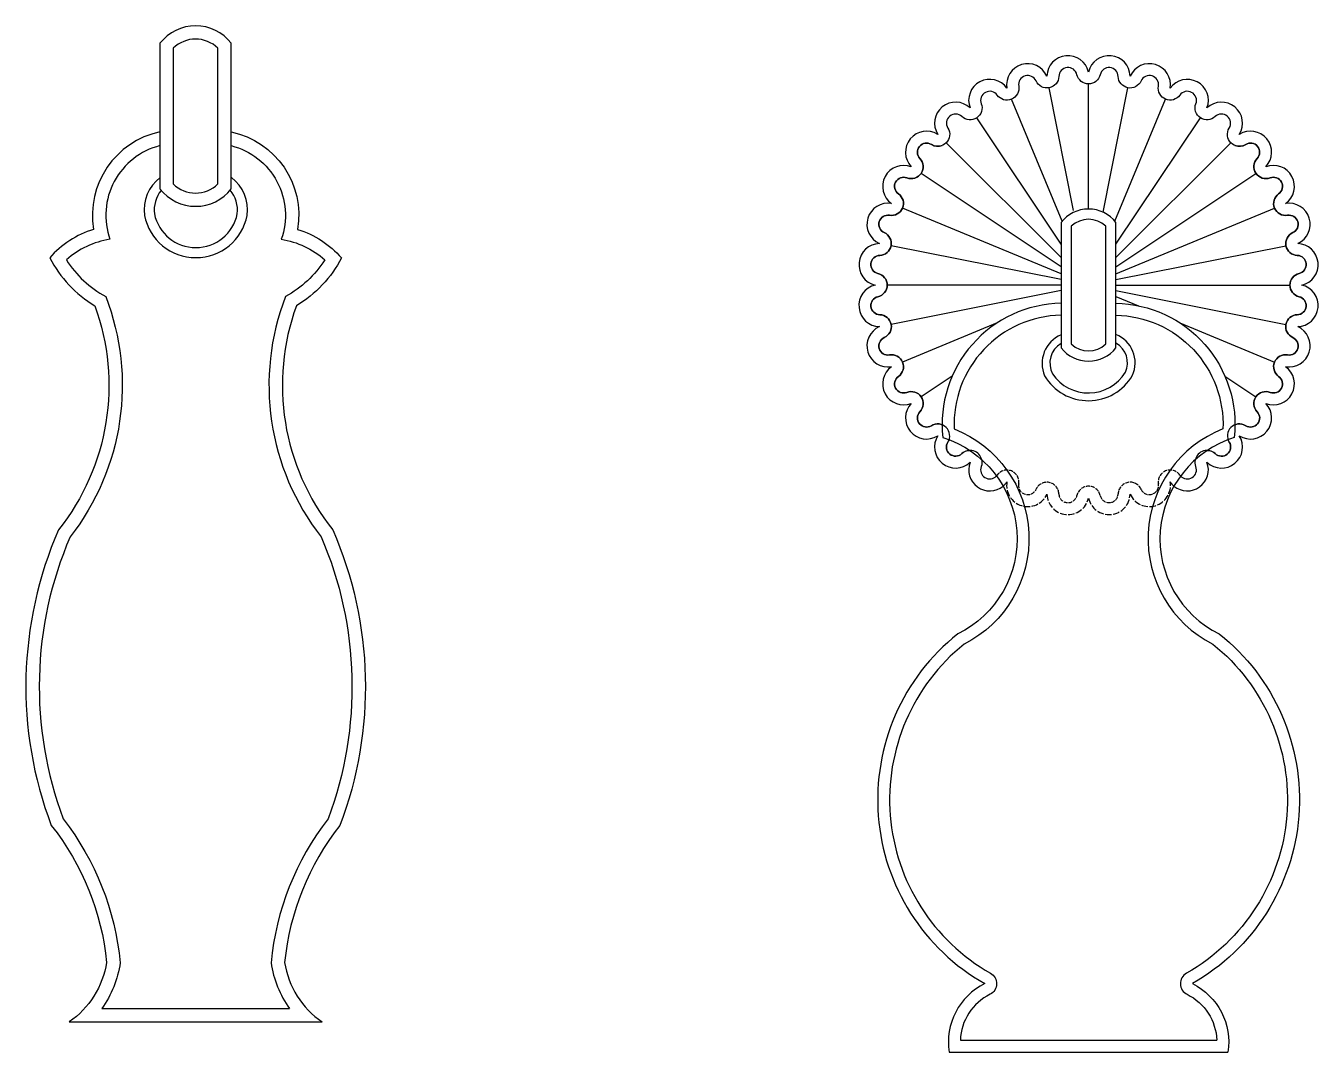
# Model space of a CAD drawing. Header units: millimetres. Extents: x -159346 to -157016, y -80163 to -78851.
# Drawn here: x -158894.5 to -158656.3, y -79978.1 to -79788.8 of the extents above; entities that cross this region are included whole.
import ezdxf

# ---------------------------------------------------------------- set-up
doc = ezdxf.new("R2010")
doc.units = ezdxf.units.MM
doc.header["$LTSCALE"] = 2
doc.header["$MEASUREMENT"] = 0
doc.linetypes.add('ACAD_ISO02W100', pattern=[15, 12, -3])
doc.layers.add('3', color=3, linetype='CONTINUOUS')
doc.layers.add('4', color=4, linetype='CONTINUOUS')

msp = doc.modelspace()

# ---------------------------------------------------------------- linework, layer by layer
at = {"layer": '3', "color": 0}
for p, q in [((-158698.65, -79822.6), (-158698.65, -79799.53)), ((-158701.39, -79822.87), (-158705.89, -79800.24)), ((-158695.97, -79823.19), (-158691.41, -79800.24)), ((-158703.53, -79824.86), (-158712.85, -79802.35)), ((-158693.77, -79824.86), (-158684.45, -79802.35)), ((-158703.71, -79829.06), (-158719.26, -79805.78)), ((-158693.59, -79829.06), (-158678.03, -79805.78)), ((-158703.71, -79831.57), (-158724.89, -79810.39)), ((-158693.59, -79831.57), (-158672.41, -79810.39)), ((-158703.71, -79833.25), (-158729.5, -79816.02)), ((-158693.59, -79833.25), (-158667.79, -79816.02)), ((-158703.71, -79834.54), (-158732.93, -79822.43)), ((-158693.59, -79834.54), (-158664.36, -79822.43)), ((-158703.71, -79835.63), (-158735.04, -79829.39)), ((-158693.59, -79835.63), (-158662.25, -79829.39)), ((-158703.71, -79836.63), (-158735.76, -79836.63)), ((-158703.71, -79837.64), (-158735.04, -79843.87)), ((-158693.59, -79836.63), (-158661.54, -79836.63)), ((-158693.59, -79837.64), (-158662.25, -79843.87)), ((-158693.59, -79838.73), (-158689.43, -79840.45)), ((-158715.51, -79843.62), (-158732.93, -79850.84)), ((-158681.79, -79843.62), (-158664.36, -79850.84)), ((-158723.79, -79853.43), (-158729.5, -79857.25)), ((-158673.5, -79853.43), (-158667.79, -79857.25)), ((-158880.57, -79970.08), (-158845.93, -79970.08)), ((-158722.28, -79975.92), (-158675.01, -79975.92))]:
    msp.add_line(p, q, dxfattribs=at)
for points in [[(-158867.38, -79792.95), (-158867.38, -79817.96, 0.411004), (-158859.13, -79817.96), (-158859.13, -79792.95, 0.411004)], [(-158701.82, -79825.79), (-158701.82, -79847.48, 0.411004), (-158695.47, -79847.48), (-158695.47, -79825.79, 0.411004)]]:
    msp.add_lwpolyline(points, format="xyb", close=True, dxfattribs=at)
for points in [[(-158671.65, -79862.38, -0.237956), (-158669.68, -79862.57, 0.880997), (-158667.56, -79859.98, -0.79736), (-158665.18, -79856.42, 0.880997), (-158663.6, -79853.47, -0.79736), (-158661.96, -79849.51, 0.880997), (-158660.99, -79846.31, -0.79736), (-158660.16, -79842.1, 0.880997), (-158659.83, -79838.78, -0.79736), (-158659.83, -79834.49, 0.880997), (-158660.16, -79831.16, -0.79736), (-158660.99, -79826.96, 0.880997), (-158661.96, -79823.76, -0.79736), (-158663.6, -79819.8, 0.880997), (-158665.18, -79816.85, -0.79736), (-158667.56, -79813.28, 0.880997), (-158669.68, -79810.7, -0.79736), (-158672.71, -79807.67, 0.880997), (-158675.3, -79805.55, -0.79736), (-158678.86, -79803.17, 0.880997), (-158681.81, -79801.59, -0.79736), (-158685.77, -79799.95, 0.880997), (-158688.97, -79798.98, -0.79736), (-158693.18, -79798.14, 0.880997), (-158696.5, -79797.82, -0.79736), (-158700.79, -79797.82, 0.880997), (-158704.12, -79798.14, -0.79736), (-158708.32, -79798.98, 0.880997), (-158711.52, -79799.95, -0.79736), (-158715.48, -79801.59, 0.880997), (-158718.43, -79803.17, -0.79736), (-158722, -79805.55, 0.880997), (-158724.58, -79807.67, -0.79736), (-158727.61, -79810.7, 0.880997), (-158729.73, -79813.28, -0.79736), (-158732.12, -79816.85, 0.880997), (-158733.69, -79819.8, -0.79736), (-158735.33, -79823.76, 0.880997), (-158736.3, -79826.96, -0.79736), (-158737.14, -79831.16, 0.880997), (-158737.47, -79834.49, -0.79736), (-158737.47, -79838.78, 0.880997), (-158737.14, -79842.1, -0.79736), (-158736.3, -79846.31, 0.880997), (-158735.33, -79849.51, -0.79736), (-158733.69, -79853.47, 0.880997), (-158732.12, -79856.42, -0.79736), (-158729.73, -79859.98, 0.880997), (-158727.61, -79862.57, -0.237956), (-158725.64, -79862.38)], [(-158869.82, -79810.91, 0.441743), (-158879.04, -79828.19, 0.147819), (-158887.07, -79831.99, 0.124989), (-158879.83, -79838.74, -0.263901), (-158886.38, -79883.05, 0.193342), (-158887.67, -79935.08, -0.142251), (-158877.16, -79961.63, -0.121316), (-158880.57, -79970.08)], [(-158856.68, -79810.91, -0.441743), (-158847.47, -79828.19, -0.147819), (-158839.43, -79831.99, -0.124989), (-158846.67, -79838.74, 0.263901), (-158840.12, -79883.05, -0.193342), (-158838.84, -79935.08, 0.142251), (-158849.34, -79961.63, 0.121316), (-158845.93, -79970.08)], [(-158718.34, -79868.84, 0.581381), (-158722, -79867.72, -0.880997), (-158724.58, -79865.6, 0.79736), (-158727.61, -79862.57, -0.880997), (-158729.73, -79859.98, 0.79736), (-158732.12, -79856.42, -0.880997), (-158733.69, -79853.47, 0.79736), (-158735.33, -79849.51, -0.880997), (-158736.3, -79846.31, 0.79736), (-158737.14, -79842.1, -0.880997), (-158737.47, -79838.78, 0.79736), (-158737.47, -79834.49, -0.880997), (-158737.14, -79831.16, 0.79736), (-158736.3, -79826.96, -0.880997), (-158735.33, -79823.76, 0.79736), (-158733.69, -79819.8, -0.880997), (-158732.12, -79816.85, 0.79736), (-158729.73, -79813.28, -0.880997), (-158727.61, -79810.7, 0.237956), (-158725.64, -79810.89)], [(-158671.65, -79810.89, 0.237956), (-158669.68, -79810.7, -0.880997), (-158667.56, -79813.28, 0.79736), (-158665.18, -79816.85, -0.880997), (-158663.6, -79819.8, 0.79736), (-158661.96, -79823.76, -0.880997), (-158660.99, -79826.96, 0.79736), (-158660.16, -79831.16, -0.880997), (-158659.83, -79834.49, 0.79736), (-158659.83, -79838.78, -0.880997), (-158660.16, -79842.1, 0.79736), (-158660.99, -79846.31, -0.880997), (-158661.96, -79849.51, 0.79736), (-158663.6, -79853.47, -0.880997), (-158665.18, -79856.42, 0.79736), (-158667.56, -79859.98, -0.880997), (-158669.68, -79862.57, 0.79736), (-158672.71, -79865.6, -0.880997), (-158675.3, -79867.72, 0.581381), (-158678.95, -79868.84, 0.581381)], [(-158869.6, -79819.16, 0.199137), (-158870.85, -79823.49, 0.814488), (-158855.57, -79823.49, 0.20211), (-158856.86, -79819.11, 0.20211)], [(-158703.71, -79842.18, 0.419784), (-158723.42, -79863.16, -0.647615), (-158721.57, -79902.85, 0.52919), (-158716.7, -79963.56, -0.601315), (-158716.81, -79967.45, 0.276192), (-158722.28, -79975.92, 0.276192)], [(-158693.59, -79842.18, -0.419784), (-158673.87, -79863.16, 0.647615), (-158675.73, -79902.85, -0.52919), (-158680.59, -79963.56, 0.601315), (-158680.48, -79967.45, -0.276192), (-158675.01, -79975.92, -0.276192)], [(-158703.71, -79847.39, 0.401271), (-158705.27, -79853.01, 0.546863), (-158691.86, -79852.71, 0.391637), (-158693.59, -79847.35, 0.20211)], [(-158724.37, -79865.15, -0.056578), (-158724.58, -79865.6, 0.880997), (-158722, -79867.72, -0.183136), (-158720.56, -79867.12, -0.183136)], [(-158676.74, -79867.12, -0.183136), (-158675.3, -79867.72, 0.880997), (-158672.71, -79865.6, -0.056578), (-158672.93, -79865.15)], [(-158718.34, -79868.84, -0.14757), (-158718.43, -79870.1, 0.827888), (-158715.61, -79871.84, 0.827888)], [(-158681.68, -79871.84, 0.827888), (-158678.86, -79870.1, -0.14757), (-158678.95, -79868.84, -0.14757)]]:
    msp.add_lwpolyline(points, format="xyb", dxfattribs=at)
at = {"layer": '3', "color": 0, "linetype": 'ACAD_ISO02W100', "ltscale": 0.03}
msp.add_lwpolyline([(-158681.68, -79871.84, -0.03071), (-158681.81, -79871.68, 0.79736), (-158685.77, -79873.32, -0.880997), (-158688.97, -79874.29, 0.79736), (-158693.18, -79875.13, -0.880997), (-158696.5, -79875.45, 0.79736), (-158700.79, -79875.45, -0.880997), (-158704.12, -79875.13, 0.79736), (-158708.32, -79874.29, -0.880997), (-158711.52, -79873.32, 0.79736), (-158715.48, -79871.68, -0.03071), (-158715.61, -79871.84)], format="xyb", dxfattribs=at)
at = {"layer": '3', "color": 0, "linetype": 'ACAD_ISO02W100', "ltscale": 0.05}
msp.add_lwpolyline([(-158682.9, -79873.71, -0.067097), (-158683.6, -79872.95, -0.880997), (-158690.98, -79875.19, -0.880997), (-158698.65, -79875.94, -0.880997), (-158706.32, -79875.19, -0.880997), (-158713.69, -79872.95, -0.067097), (-158714.4, -79873.71)], format="xyb", dxfattribs=at)
at = {"layer": '4', "color": 0}
for p, q in [((-158886.57, -79972.55), (-158839.93, -79972.55)), ((-158724.34, -79978.12), (-158672.95, -79978.12))]:
    msp.add_line(p, q, dxfattribs=at)
for points in [[(-158869.82, -79792.03), (-158869.82, -79818.88, 0.490324), (-158856.68, -79818.88), (-158856.68, -79792.03, 0.490324)], [(-158703.71, -79825.08), (-158703.71, -79848.19, 0.490324), (-158693.59, -79848.19), (-158693.59, -79825.08, 0.490324)]]:
    msp.add_lwpolyline(points, format="xyb", close=True, dxfattribs=at)
for points in [[(-158682.9, -79873.71, 0.768474), (-158676.81, -79869.32, 0.880997), (-158670.85, -79864.43, 0.880997), (-158665.96, -79858.47, 0.880997), (-158662.33, -79851.68, 0.880997), (-158660.09, -79844.3, 0.880997), (-158659.34, -79836.63, 0.880997), (-158660.09, -79828.97, 0.880997), (-158662.33, -79821.59, 0.880997), (-158665.96, -79814.8, 0.880997), (-158670.85, -79808.84, 0.880997), (-158676.81, -79803.95, 0.880997), (-158683.6, -79800.32, 0.880997), (-158690.98, -79798.08, 0.880997), (-158698.65, -79797.33, 0.880997), (-158706.32, -79798.08, 0.880997), (-158713.69, -79800.32, 0.880997), (-158720.49, -79803.95, 0.880997), (-158726.44, -79808.84, 0.880997), (-158731.33, -79814.8, 0.880997), (-158734.96, -79821.59, 0.880997), (-158737.2, -79828.97, 0.880997), (-158737.96, -79836.63, 0.880997), (-158737.2, -79844.3, 0.880997), (-158734.96, -79851.68, 0.880997), (-158731.33, -79858.47, 0.880997), (-158726.44, -79864.43, 0.880997), (-158720.49, -79869.32, 0.768474), (-158714.4, -79873.71)], [(-158869.82, -79808.37, 0.4018), (-158882.06, -79826.35, 0.137851), (-158890.15, -79831.6, 0.136895), (-158881.83, -79840.44, -0.260475), (-158888.52, -79881.77, 0.19589), (-158889.85, -79936.31, -0.142604), (-158879.65, -79961.56, -0.203922), (-158886.57, -79972.55)], [(-158856.68, -79808.37, -0.4018), (-158844.44, -79826.35, -0.137851), (-158836.35, -79831.6, -0.136895), (-158844.67, -79840.44, 0.260475), (-158837.98, -79881.77, -0.19589), (-158836.66, -79936.31, 0.142604), (-158846.85, -79961.56, 0.203922), (-158839.93, -79972.55)], [(-158869.79, -79816.76, 0.262248), (-158872.68, -79823.78, 0.821747), (-158853.74, -79823.78, 0.262248), (-158856.62, -79816.76)], [(-158703.71, -79839.98, 0.440408), (-158725.51, -79864.75, -0.676658), (-158722.76, -79900.98, 0.531163), (-158717.79, -79965.48, 0.327999), (-158724.34, -79978.12)], [(-158693.59, -79839.98, -0.440408), (-158671.78, -79864.75, 0.676658), (-158674.54, -79900.98, -0.531163), (-158679.51, -79965.48, -0.327999), (-158672.95, -79978.12)], [(-158703.71, -79845.78, 0.413967), (-158706.74, -79853.38, 0.572625), (-158690.55, -79853.26, 0.426261), (-158693.59, -79845.75)]]:
    msp.add_lwpolyline(points, format="xyb", dxfattribs=at)

doc.saveas('drawing.dxf')
